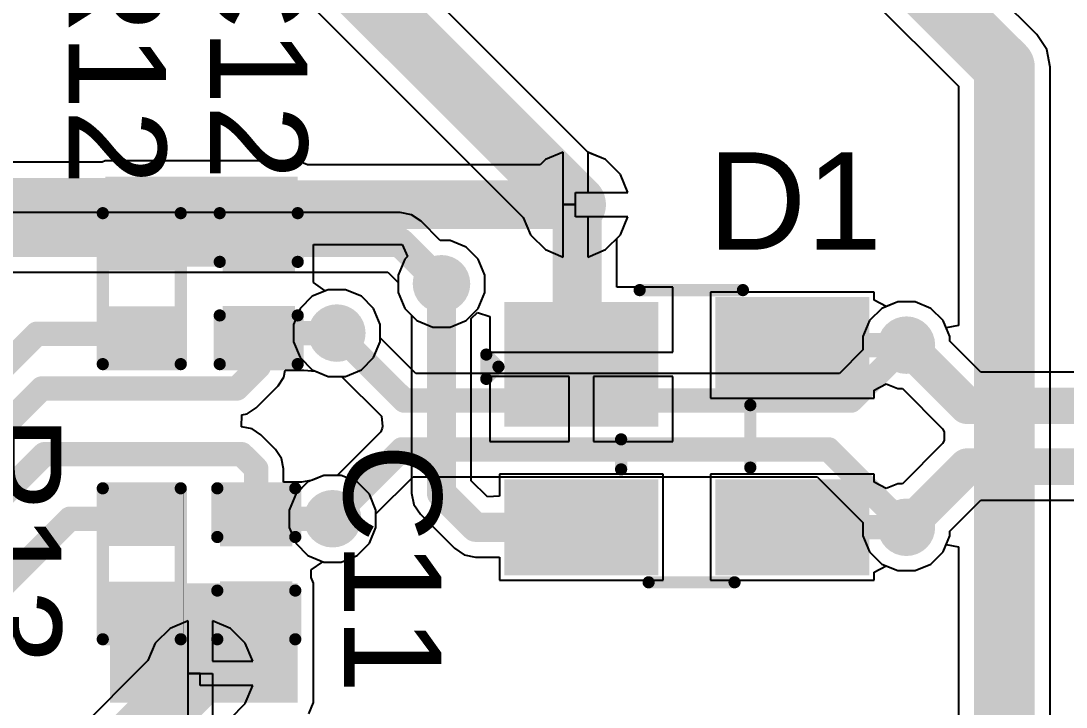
# Model space of a CAD drawing. Header units: millimetres. Extents: x -0.42 to 2.4, y -0.33 to 1.81.
# Drawn here: x 0.3164 to 0.7453, y 0.5601 to 0.842 of the extents above; entities that cross this region are included whole.
import ezdxf

# ---------------------------------------------------------------- set-up
doc = ezdxf.new("R2010")
doc.units = ezdxf.units.MM
doc.header["$MEASUREMENT"] = 0
for name, color, linetype in [('BottomLayer', 5, 'Continuous'), ('BottomSolder', 6, 'Continuous'), ('TopLayer', 1, 'Continuous'), ('TopOverlay', 2, 'Continuous'), ('TopPaste', 8, 'Continuous'), ('TopSolder', 216, 'Continuous'), ('ViaHoleLayer', 16, 'Continuous')]:
    doc.layers.add(name, color=color, linetype=linetype)
doc.styles.add('Arial', font='', dxfattribs={"height": 0.2})
doc.styles.get('Arial').set_extended_font_data('Arial')

# ---------------------------------------------------------------- blocks, each defined once
blk = doc.blocks.new('C___0402_10')
at = {"layer": 'TopLayer'}
for points in [[(-0.0275, -0.0125), (-0.0275, 0.0125), (-0.0095, 0.0125), (-0.0095, -0.0125)], [(0.0095, -0.0125), (0.0095, 0.0125), (0.0275, 0.0125), (0.0275, -0.0125)]]:
    blk.add_hatch(color=1, dxfattribs=at).paths.add_polyline_path(points)
at = {"layer": 'TopPaste'}
for points in [[(-0.0275, -0.0125), (-0.0275, 0.0125), (-0.0095, 0.0125), (-0.0095, -0.0125)], [(0.0095, -0.0125), (0.0095, 0.0125), (0.0275, 0.0125), (0.0275, -0.0125)]]:
    blk.add_hatch(color=8, dxfattribs=at).paths.add_polyline_path(points)
at = {"layer": 'TopSolder'}
for points in [[(-0.02986, -0.01486), (-0.02986, 0.01486), (-0.00714, 0.01486), (-0.00714, -0.01486)], [(0.00714, -0.01486), (0.00714, 0.01486), (0.02986, 0.01486), (0.02986, -0.01486)]]:
    blk.add_hatch(color=216, dxfattribs=at).paths.add_polyline_path(points)
at = {"layer": 'TopOverlay', "const_width": 0.005}
for points in [[(-0.031, 0.016), (-0.031, -0.016)], [(-0.031, 0.016), (-0.011, 0.016)], [(0.011, 0.016), (0.031, 0.016)], [(0.031, 0.016), (0.031, -0.016)], [(-0.031, -0.016), (-0.011, -0.016)], [(0.011, -0.016), (0.031, -0.016)]]:
    blk.add_lwpolyline(points, dxfattribs=at)
at = {"layer": 'TopOverlay', "const_width": 0.0025}
for points in [[(-0.03225, 0.016, 1), (-0.02975, 0.016, 1)], [(-0.03225, 0.016, 1), (-0.02975, 0.016, 1)], [(-0.01225, 0.016, 1), (-0.00975, 0.016, 1)], [(0.00975, 0.016, 1), (0.01225, 0.016, 1)], [(0.02975, 0.016, 1), (0.03225, 0.016, 1)], [(0.02975, 0.016, 1), (0.03225, 0.016, 1)], [(-0.03225, -0.016, 1), (-0.02975, -0.016, 1)], [(-0.03225, -0.016, 1), (-0.02975, -0.016, 1)], [(-0.01225, -0.016, 1), (-0.00975, -0.016, 1)], [(0.00975, -0.016, 1), (0.01225, -0.016, 1)], [(0.02975, -0.016, 1), (0.03225, -0.016, 1)], [(0.02975, -0.016, 1), (0.03225, -0.016, 1)]]:
    blk.add_lwpolyline(points, format="xyb", close=True, dxfattribs=at)
blk = doc.blocks.new('C___0402_11')
at = {"layer": 'TopLayer'}
for points in [[(-0.0275, -0.0125), (-0.0275, 0.0125), (-0.0095, 0.0125), (-0.0095, -0.0125)], [(0.0095, -0.0125), (0.0095, 0.0125), (0.0275, 0.0125), (0.0275, -0.0125)]]:
    blk.add_hatch(color=1, dxfattribs=at).paths.add_polyline_path(points)
at = {"layer": 'TopPaste'}
for points in [[(-0.0275, -0.0125), (-0.0275, 0.0125), (-0.0095, 0.0125), (-0.0095, -0.0125)], [(0.0095, -0.0125), (0.0095, 0.0125), (0.0275, 0.0125), (0.0275, -0.0125)]]:
    blk.add_hatch(color=8, dxfattribs=at).paths.add_polyline_path(points)
at = {"layer": 'TopSolder'}
for points in [[(-0.02986, -0.01486), (-0.02986, 0.01486), (-0.00714, 0.01486), (-0.00714, -0.01486)], [(0.00714, -0.01486), (0.00714, 0.01486), (0.02986, 0.01486), (0.02986, -0.01486)]]:
    blk.add_hatch(color=216, dxfattribs=at).paths.add_polyline_path(points)
at = {"layer": 'TopOverlay', "const_width": 0.005}
for points in [[(-0.031, -0.016), (-0.031, 0.016)], [(-0.011, 0.016), (-0.031, 0.016)], [(0.031, 0.016), (0.011, 0.016)], [(0.031, -0.016), (0.031, 0.016)], [(-0.011, -0.016), (-0.031, -0.016)], [(0.031, -0.016), (0.011, -0.016)]]:
    blk.add_lwpolyline(points, dxfattribs=at)
at = {"layer": 'TopOverlay', "const_width": 0.0025}
for points in [[(-0.03225, 0.016, 1), (-0.02975, 0.016, 1)], [(-0.03225, 0.016, 1), (-0.02975, 0.016, 1)], [(-0.01225, 0.016, 1), (-0.00975, 0.016, 1)], [(0.00975, 0.016, 1), (0.01225, 0.016, 1)], [(0.02975, 0.016, 1), (0.03225, 0.016, 1)], [(0.02975, 0.016, 1), (0.03225, 0.016, 1)], [(-0.03225, -0.016, 1), (-0.02975, -0.016, 1)], [(-0.03225, -0.016, 1), (-0.02975, -0.016, 1)], [(-0.01225, -0.016, 1), (-0.00975, -0.016, 1)], [(0.00975, -0.016, 1), (0.01225, -0.016, 1)], [(0.02975, -0.016, 1), (0.03225, -0.016, 1)], [(0.02975, -0.016, 1), (0.03225, -0.016, 1)]]:
    blk.add_lwpolyline(points, format="xyb", close=True, dxfattribs=at)
blk = doc.blocks.new('R___0402_22')
at = {"layer": 'TopLayer'}
for points in [[(-0.0275, -0.0125), (-0.0275, 0.0125), (-0.0095, 0.0125), (-0.0095, -0.0125)], [(0.0095, -0.0125), (0.0095, 0.0125), (0.0275, 0.0125), (0.0275, -0.0125)]]:
    blk.add_hatch(color=1, dxfattribs=at).paths.add_polyline_path(points)
at = {"layer": 'TopPaste'}
for points in [[(-0.0275, -0.0125), (-0.0275, 0.0125), (-0.0095, 0.0125), (-0.0095, -0.0125)], [(0.0095, -0.0125), (0.0095, 0.0125), (0.0275, 0.0125), (0.0275, -0.0125)]]:
    blk.add_hatch(color=8, dxfattribs=at).paths.add_polyline_path(points)
at = {"layer": 'TopSolder'}
for points in [[(-0.02967, -0.01467), (-0.02967, 0.01467), (-0.00733, 0.01467), (-0.00733, -0.01467)], [(0.00733, -0.01467), (0.00733, 0.01467), (0.02967, 0.01467), (0.02967, -0.01467)]]:
    blk.add_hatch(color=216, dxfattribs=at).paths.add_polyline_path(points)
at = {"layer": 'TopOverlay'}
for points, const_width in [([(-0.031, 0.016), (-0.031, -0.016)], 0.005), ([(-0.031, 0.016), (0.031, 0.016)], 0.005), ([(0.031, 0.016), (0.031, -0.016)], 0.005), ([(-0.031, -0.016), (0.031, -0.016)], 0.005), ([(-0.032, -0.017), (0.032, -0.017)], 0.000127)]:
    blk.add_lwpolyline(points, dxfattribs=dict(at, const_width=const_width))
for points, const_width in [([(-0.03225, 0.016, 1), (-0.02975, 0.016, 1)], 0.0025), ([(-0.03225, 0.016, 1), (-0.02975, 0.016, 1)], 0.0025), ([(0.02975, 0.016, 1), (0.03225, 0.016, 1)], 0.0025), ([(0.02975, 0.016, 1), (0.03225, 0.016, 1)], 0.0025), ([(-0.03225, -0.016, 1), (-0.02975, -0.016, 1)], 0.0025), ([(-0.03225, -0.016, 1), (-0.02975, -0.016, 1)], 0.0025), ([(-0.03203, -0.017, 1), (-0.03197, -0.017, 1)], 0.0000635), ([(0.02975, -0.016, 1), (0.03225, -0.016, 1)], 0.0025), ([(0.02975, -0.016, 1), (0.03225, -0.016, 1)], 0.0025), ([(0.03197, -0.017, 1), (0.03203, -0.017, 1)], 0.0000635)]:
    blk.add_lwpolyline(points, format="xyb", close=True, dxfattribs=dict(at, const_width=const_width))
blk = doc.blocks.new('R___0402_23')
at = {"layer": 'TopLayer'}
for points in [[(-0.0275, -0.0125), (-0.0275, 0.0125), (-0.0095, 0.0125), (-0.0095, -0.0125)], [(0.0095, -0.0125), (0.0095, 0.0125), (0.0275, 0.0125), (0.0275, -0.0125)]]:
    blk.add_hatch(color=1, dxfattribs=at).paths.add_polyline_path(points)
at = {"layer": 'TopPaste'}
for points in [[(-0.0275, -0.0125), (-0.0275, 0.0125), (-0.0095, 0.0125), (-0.0095, -0.0125)], [(0.0095, -0.0125), (0.0095, 0.0125), (0.0275, 0.0125), (0.0275, -0.0125)]]:
    blk.add_hatch(color=8, dxfattribs=at).paths.add_polyline_path(points)
at = {"layer": 'TopSolder'}
for points in [[(-0.02967, -0.01467), (-0.02967, 0.01467), (-0.00733, 0.01467), (-0.00733, -0.01467)], [(0.00733, -0.01467), (0.00733, 0.01467), (0.02967, 0.01467), (0.02967, -0.01467)]]:
    blk.add_hatch(color=216, dxfattribs=at).paths.add_polyline_path(points)
at = {"layer": 'TopOverlay'}
for points, const_width in [([(-0.031, -0.016), (-0.031, 0.016)], 0.005), ([(0.031, 0.016), (-0.031, 0.016)], 0.005), ([(0.031, -0.016), (0.031, 0.016)], 0.005), ([(0.031, -0.016), (-0.031, -0.016)], 0.005), ([(0.032, -0.017), (-0.032, -0.017)], 0.000127)]:
    blk.add_lwpolyline(points, dxfattribs=dict(at, const_width=const_width))
for points, const_width in [([(-0.03225, 0.016, 1), (-0.02975, 0.016, 1)], 0.0025), ([(-0.03225, 0.016, 1), (-0.02975, 0.016, 1)], 0.0025), ([(0.02975, 0.016, 1), (0.03225, 0.016, 1)], 0.0025), ([(0.02975, 0.016, 1), (0.03225, 0.016, 1)], 0.0025), ([(-0.03225, -0.016, 1), (-0.02975, -0.016, 1)], 0.0025), ([(-0.03225, -0.016, 1), (-0.02975, -0.016, 1)], 0.0025), ([(-0.03203, -0.017, 1), (-0.03197, -0.017, 1)], 0.0000635), ([(0.02975, -0.016, 1), (0.03225, -0.016, 1)], 0.0025), ([(0.02975, -0.016, 1), (0.03225, -0.016, 1)], 0.0025), ([(0.03197, -0.017, 1), (0.03203, -0.017, 1)], 0.0000635)]:
    blk.add_lwpolyline(points, format="xyb", close=True, dxfattribs=dict(at, const_width=const_width))
blk = doc.blocks.new('SOT_143_4__39')
at = {"layer": 'TopLayer'}
for points in [[(0.02756, 0.02165), (0.02756, -0.02165), (-0.02756, -0.02165), (-0.02756, 0.02165)], [(0.11417, 0.02362), (0.11417, -0.00787), (0.05906, -0.00787), (0.05906, 0.02362)], [(0.02756, -0.05118), (0.02756, -0.08268), (-0.02756, -0.08268), (-0.02756, -0.05118)], [(0.11417, -0.05118), (0.11417, -0.08268), (0.05906, -0.08268), (0.05906, -0.05118)]]:
    blk.add_hatch(color=1, dxfattribs=at).paths.add_polyline_path(points)
at = {"layer": 'TopPaste'}
for points in [[(0.02756, 0.02165), (0.02756, -0.02165), (-0.02756, -0.02165), (-0.02756, 0.02165)], [(0.11417, 0.02362), (0.11417, -0.00787), (0.05906, -0.00787), (0.05906, 0.02362)], [(0.02756, -0.05118), (0.02756, -0.08268), (-0.02756, -0.08268), (-0.02756, -0.05118)], [(0.11417, -0.05118), (0.11417, -0.08268), (0.05906, -0.08268), (0.05906, -0.05118)]]:
    blk.add_hatch(color=8, dxfattribs=at).paths.add_polyline_path(points)
at = {"layer": 'TopSolder'}
for points in [[(0.11817, 0.02762), (0.11817, -0.01187), (0.05506, -0.01187), (0.05506, 0.02762)], [(0.03156, 0.02565), (0.03156, -0.02565), (-0.03156, -0.02565), (-0.03156, 0.02565)], [(0.03156, -0.04718), (0.03156, -0.08668), (-0.03156, -0.08668), (-0.03156, -0.04718)], [(0.11817, -0.04718), (0.11817, -0.08668), (0.05506, -0.08668), (0.05506, -0.04718)]]:
    blk.add_hatch(color=216, dxfattribs=at).paths.add_polyline_path(points)
at = {"layer": 'TopOverlay', "const_width": 0.005}
for points in [[(0.02394, 0.03047), (0.06632, 0.03047)], [(-0.039, 0.004), (-0.034, -0.001)], [(-0.039, -0.006), (-0.039, 0.004)], [(-0.039, -0.006), (-0.034, -0.001)], [(0.06936, -0.04241), (0.06936, -0.01678)], [(0.01634, -0.04315), (0.01634, -0.03082)], [(0.02762, -0.08953), (0.06289, -0.08953)]]:
    blk.add_lwpolyline(points, dxfattribs=at)
at = {"layer": 'TopOverlay', "const_width": 0.0025}
for points in [[(0.02269, 0.03047, 1), (0.02519, 0.03047, 1)], [(0.06507, 0.03047, 1), (0.06757, 0.03047, 1)], [(-0.04025, 0.004, 1), (-0.03775, 0.004, 1)], [(-0.04025, 0.004, 1), (-0.03775, 0.004, 1)], [(-0.03525, -0.001, 1), (-0.03275, -0.001, 1)], [(-0.03525, -0.001, 1), (-0.03275, -0.001, 1)], [(-0.04025, -0.006, 1), (-0.03775, -0.006, 1)], [(-0.04025, -0.006, 1), (-0.03775, -0.006, 1)], [(0.06811, -0.01678, 1), (0.07061, -0.01678, 1)], [(0.01509, -0.03082, 1), (0.01759, -0.03082, 1)], [(0.01509, -0.04315, 1), (0.01759, -0.04315, 1)], [(0.06811, -0.04241, 1), (0.07061, -0.04241, 1)], [(0.02637, -0.08953, 1), (0.02887, -0.08953, 1)], [(0.06164, -0.08953, 1), (0.06414, -0.08953, 1)]]:
    blk.add_lwpolyline(points, format="xyb", close=True, dxfattribs=at)

msp = doc.modelspace()

# ---------------------------------------------------------------- hatches: boundary and pattern name
at = {"layer": 'BottomLayer'}
h = msp.add_hatch(color=5, dxfattribs=at)
edge = h.paths.add_edge_path()
edge.add_arc((0.544, 0.7665), 0.01181, 0, 360)
h = msp.add_hatch(color=5, dxfattribs=at)
edge = h.paths.add_edge_path()
edge.add_arc((0.489, 0.734), 0.01181, 0, 360)
h = msp.add_hatch(color=5, dxfattribs=at)
edge = h.paths.add_edge_path()
edge.add_arc((0.44605, 0.71375), 0.01181, 0, 360)
h = msp.add_hatch(color=5, dxfattribs=at)
edge = h.paths.add_edge_path()
edge.add_arc((0.6798, 0.7088), 0.01181, 0, 360)
h = msp.add_hatch(color=5, dxfattribs=at)
edge = h.paths.add_edge_path()
edge.add_arc((0.4443, 0.6375), 0.01181, 0, 360)
h = msp.add_hatch(color=5, dxfattribs=at)
edge = h.paths.add_edge_path()
edge.add_arc((0.6798, 0.634), 0.01181, 0, 360)
h = msp.add_hatch(color=5, dxfattribs=at)
edge = h.paths.add_edge_path()
edge.add_arc((0.39, 0.574), 0.01181, 0, 360)
at = {"layer": 'BottomSolder'}
h = msp.add_hatch(color=6, dxfattribs=at)
edge = h.paths.add_edge_path()
edge.add_arc((0.544, 0.7665), 0.00591, 0, 360)
h = msp.add_hatch(color=6, dxfattribs=at)
edge = h.paths.add_edge_path()
edge.add_arc((0.489, 0.734), 0.00591, 0, 360)
h = msp.add_hatch(color=6, dxfattribs=at)
edge = h.paths.add_edge_path()
edge.add_arc((0.44605, 0.71375), 0.00591, 0, 360)
h = msp.add_hatch(color=6, dxfattribs=at)
edge = h.paths.add_edge_path()
edge.add_arc((0.6798, 0.7088), 0.00591, 0, 360)
h = msp.add_hatch(color=6, dxfattribs=at)
edge = h.paths.add_edge_path()
edge.add_arc((0.4443, 0.6375), 0.00591, 0, 360)
h = msp.add_hatch(color=6, dxfattribs=at)
edge = h.paths.add_edge_path()
edge.add_arc((0.6798, 0.634), 0.00591, 0, 360)
h = msp.add_hatch(color=6, dxfattribs=at)
edge = h.paths.add_edge_path()
edge.add_arc((0.39, 0.574), 0.00591, 0, 360)
at = {"layer": 'TopLayer'}
for points in [[(0.213, 0.7525), (0.3635, 0.7525), (0.3635, 0.7775), (0.213, 0.7775)], [(0.351, 0.741), (0.43, 0.741), (0.43, 0.778), (0.351, 0.778)], [(0.353, 0.562), (0.43, 0.562), (0.43, 0.611), (0.353, 0.611)]]:
    msp.add_hatch(color=1, dxfattribs=at).paths.add_polyline_path(points)
h = msp.add_hatch(color=1, dxfattribs=at)
edge = h.paths.add_edge_path()
edge.add_arc((0.544, 0.7665), 0.01181, 0, 360)
h = msp.add_hatch(color=1, dxfattribs=at)
edge = h.paths.add_edge_path()
edge.add_arc((0.489, 0.734), 0.01181, 0, 360)
h = msp.add_hatch(color=1, dxfattribs=at)
edge = h.paths.add_edge_path()
edge.add_arc((0.44605, 0.71375), 0.01181, 0, 360)
h = msp.add_hatch(color=1, dxfattribs=at)
edge = h.paths.add_edge_path()
edge.add_arc((0.6798, 0.7088), 0.01181, 0, 360)
h = msp.add_hatch(color=1, dxfattribs=at)
edge = h.paths.add_edge_path()
edge.add_arc((0.4443, 0.6375), 0.01181, 0, 360)
h = msp.add_hatch(color=1, dxfattribs=at)
edge = h.paths.add_edge_path()
edge.add_arc((0.6798, 0.634), 0.01181, 0, 360)
h = msp.add_hatch(color=1, dxfattribs=at)
edge = h.paths.add_edge_path()
edge.add_arc((0.39, 0.574), 0.01181, 0, 360)
at = {"layer": 'TopSolder'}
h = msp.add_hatch(color=216, dxfattribs=at)
edge = h.paths.add_edge_path()
edge.add_arc((0.544, 0.7665), 0.00591, 0, 360)
h = msp.add_hatch(color=216, dxfattribs=at)
edge = h.paths.add_edge_path()
edge.add_arc((0.489, 0.734), 0.00591, 0, 360)
h = msp.add_hatch(color=216, dxfattribs=at)
edge = h.paths.add_edge_path()
edge.add_arc((0.44605, 0.71375), 0.00591, 0, 360)
h = msp.add_hatch(color=216, dxfattribs=at)
edge = h.paths.add_edge_path()
edge.add_arc((0.6798, 0.7088), 0.00591, 0, 360)
h = msp.add_hatch(color=216, dxfattribs=at)
edge = h.paths.add_edge_path()
edge.add_arc((0.4443, 0.6375), 0.00591, 0, 360)
h = msp.add_hatch(color=216, dxfattribs=at)
edge = h.paths.add_edge_path()
edge.add_arc((0.6798, 0.634), 0.00591, 0, 360)
h = msp.add_hatch(color=216, dxfattribs=at)
edge = h.paths.add_edge_path()
edge.add_arc((0.39, 0.574), 0.00591, 0, 360)
at = {"layer": 'ViaHoleLayer'}
h = msp.add_hatch(color=16, dxfattribs=at)
edge = h.paths.add_edge_path()
edge.add_arc((0.544, 0.7665), 0.00591, 0, 360)
h = msp.add_hatch(color=16, dxfattribs=at)
edge = h.paths.add_edge_path()
edge.add_arc((0.489, 0.734), 0.00591, 0, 360)
h = msp.add_hatch(color=16, dxfattribs=at)
edge = h.paths.add_edge_path()
edge.add_arc((0.44605, 0.71375), 0.00591, 0, 360)
h = msp.add_hatch(color=16, dxfattribs=at)
edge = h.paths.add_edge_path()
edge.add_arc((0.6798, 0.7088), 0.00591, 0, 360)
h = msp.add_hatch(color=16, dxfattribs=at)
edge = h.paths.add_edge_path()
edge.add_arc((0.4443, 0.6375), 0.00591, 0, 360)
h = msp.add_hatch(color=16, dxfattribs=at)
edge = h.paths.add_edge_path()
edge.add_arc((0.6798, 0.634), 0.00591, 0, 360)
h = msp.add_hatch(color=16, dxfattribs=at)
edge = h.paths.add_edge_path()
edge.add_arc((0.39, 0.574), 0.00591, 0, 360)

# ---------------------------------------------------------------- linework, layer by layer
at = {"layer": 'BottomLayer'}
for p, q in [((0.73334, 0.83634), (0.65218, 0.9175)), ((0.62224, 0.89408), (0.70114, 0.81519)), ((0.54924, 0.78794), (0.46586, 0.87131)), ((0.43366, 0.85016), (0.52256, 0.76126)), ((0.73743, 0.83022), (0.73334, 0.83634)), ((0.73886, 0.823), (0.73743, 0.83022)), ((0.73886, 0.422), (0.73886, 0.823)), ((0.70114, 0.81519), (0.70114, 0.71691)), ((0.55635, 0.78499), (0.54924, 0.78794)), ((0.56249, 0.77886), (0.55635, 0.78499)), ((0.56554, 0.7715), (0.56249, 0.77886)), ((0.544, 0.7665), (0.544, 0.7715)), ((0.544, 0.7715), (0.56554, 0.7715)), ((0.539, 0.74496), (0.539, 0.7665)), ((0.539, 0.7665), (0.544, 0.7665)), ((0.472, 0.76324), (0.297, 0.76324)), ((0.47668, 0.7623), (0.472, 0.76324)), ((0.48065, 0.75965), (0.47668, 0.7623)), ((0.48849, 0.75181), (0.48065, 0.75965)), ((0.52256, 0.76126), (0.52551, 0.75415)), ((0.56554, 0.7615), (0.549, 0.7615)), ((0.549, 0.7615), (0.549, 0.74496)), ((0.56249, 0.75415), (0.56554, 0.7615)), ((0.49254, 0.75181), (0.48849, 0.75181)), ((0.49909, 0.7491), (0.49254, 0.75181)), ((0.52551, 0.75415), (0.53165, 0.74801)), ((0.55635, 0.74801), (0.56249, 0.75415)), ((0.5041, 0.74409), (0.49909, 0.7491)), ((0.53165, 0.74801), (0.539, 0.74496)), ((0.549, 0.74496), (0.55635, 0.74801)), ((0.50681, 0.73754), (0.5041, 0.74409)), ((0.30207, 0.73876), (0.46693, 0.73876)), ((0.46693, 0.73876), (0.47119, 0.73451)), ((0.47119, 0.73451), (0.47119, 0.73046)), ((0.50681, 0.73046), (0.50681, 0.73754)), ((0.44251, 0.73156), (0.43596, 0.72885)), ((0.4496, 0.73156), (0.44251, 0.73156)), ((0.45614, 0.72885), (0.4496, 0.73156)), ((0.47119, 0.73046), (0.4739, 0.72391)), ((0.5041, 0.72391), (0.50681, 0.73046)), ((0.43596, 0.72885), (0.43095, 0.72384)), ((0.46115, 0.72384), (0.45614, 0.72885)), ((0.67626, 0.72661), (0.66971, 0.7239)), ((0.68335, 0.72661), (0.67626, 0.72661)), ((0.68989, 0.7239), (0.68335, 0.72661)), ((0.43095, 0.72384), (0.42824, 0.71729)), ((0.46386, 0.71729), (0.46115, 0.72384)), ((0.4739, 0.72391), (0.47891, 0.7189)), ((0.49909, 0.7189), (0.5041, 0.72391)), ((0.66971, 0.7239), (0.6647, 0.71889)), ((0.6949, 0.71889), (0.68989, 0.7239)), ((0.42824, 0.71729), (0.42824, 0.71021)), ((0.46386, 0.7118), (0.46386, 0.71729)), ((0.47891, 0.7189), (0.48546, 0.71619)), ((0.49254, 0.71619), (0.49909, 0.7189)), ((0.6647, 0.71889), (0.66199, 0.71235)), ((0.69614, 0.71591), (0.6949, 0.71889)), ((0.70114, 0.71691), (0.69614, 0.71591)), ((0.48546, 0.71619), (0.49254, 0.71619)), ((0.66199, 0.71235), (0.66199, 0.70685)), ((0.42824, 0.71021), (0.43095, 0.70366)), ((0.47845, 0.69722), (0.46386, 0.7118)), ((0.43095, 0.70366), (0.43596, 0.69865)), ((0.66199, 0.70685), (0.65235, 0.69722)), ((0.43596, 0.69865), (0.44251, 0.69594)), ((0.44251, 0.69594), (0.448, 0.69594)), ((0.448, 0.69594), (0.46435, 0.67959)), ((0.65235, 0.69722), (0.47845, 0.69722)), ((0.46435, 0.67959), (0.46474, 0.67535)), ((0.46467, 0.67467), (0.46415, 0.67321)), ((0.46474, 0.67535), (0.46467, 0.67467)), ((0.46415, 0.67321), (0.44625, 0.65531)), ((0.43421, 0.6526), (0.4292, 0.64759)), ((0.44076, 0.65531), (0.43421, 0.6526)), ((0.44625, 0.65531), (0.44076, 0.65531)), ((0.46211, 0.63945), (0.47745, 0.65478)), ((0.47745, 0.65478), (0.64316, 0.65478)), ((0.64316, 0.65478), (0.66199, 0.63595)), ((0.4292, 0.64759), (0.42649, 0.64104)), ((0.42649, 0.64104), (0.42649, 0.63396)), ((0.46211, 0.63396), (0.46211, 0.63945)), ((0.66199, 0.63595), (0.66199, 0.63046)), ((0.42649, 0.63396), (0.4292, 0.62741)), ((0.4594, 0.62741), (0.46211, 0.63396)), ((0.4292, 0.62741), (0.43421, 0.6224)), ((0.45439, 0.6224), (0.4594, 0.62741)), ((0.66199, 0.63046), (0.6647, 0.62391)), ((0.6949, 0.62391), (0.69614, 0.62689)), ((0.69614, 0.62689), (0.70114, 0.6259)), ((0.43421, 0.6224), (0.44076, 0.61969)), ((0.44785, 0.61969), (0.45439, 0.6224)), ((0.6647, 0.62391), (0.66971, 0.6189)), ((0.68989, 0.6189), (0.6949, 0.62391)), ((0.70114, 0.6259), (0.70114, 0.42981)), ((0.44076, 0.61969), (0.44785, 0.61969)), ((0.66971, 0.6189), (0.67626, 0.61619)), ((0.68335, 0.61619), (0.68989, 0.6189)), ((0.67626, 0.61619), (0.68335, 0.61619)), ((0.37765, 0.59249), (0.37151, 0.58635)), ((0.385, 0.59554), (0.37765, 0.59249)), ((0.385, 0.574), (0.385, 0.59554)), ((0.40235, 0.59249), (0.395, 0.59554)), ((0.395, 0.59554), (0.395, 0.579)), ((0.40849, 0.58635), (0.40235, 0.59249)), ((0.37151, 0.58635), (0.36856, 0.57924)), ((0.41154, 0.579), (0.40849, 0.58635)), ((0.36856, 0.57924), (0.28166, 0.49234)), ((0.395, 0.579), (0.41154, 0.579)), ((0.39, 0.574), (0.385, 0.574)), ((0.39, 0.569), (0.39, 0.574)), ((0.41154, 0.569), (0.39, 0.569)), ((0.40849, 0.56165), (0.41154, 0.569)), ((0.40235, 0.55551), (0.40849, 0.56165))]:
    msp.add_line(p, q, dxfattribs=at)
for points, const_width in [([(0.63006, 0.91294), (0.72, 0.823)], 0.025), ([(0.447, 0.8635), (0.544, 0.7665)], 0.025), ([(0.72, 0.422), (0.72, 0.823)], 0.025), ([(0.297, 0.751), (0.472, 0.751)], 0.012), ([(0.472, 0.751), (0.489, 0.734)], 0.012), ([(0.44605, 0.71375), (0.4738, 0.686)], 0.01), ([(0.657, 0.686), (0.6798, 0.7088)], 0.01), ([(0.4738, 0.686), (0.657, 0.686)], 0.01), ([(0.4443, 0.6375), (0.4728, 0.666)], 0.01), ([(0.4728, 0.666), (0.6478, 0.666)], 0.01), ([(0.6478, 0.666), (0.6798, 0.634)], 0.01), ([(0.295, 0.479), (0.39, 0.574)], 0.025)]:
    msp.add_lwpolyline(points, dxfattribs=dict(at, const_width=const_width))
for points, const_width in [([(0.71375, 0.823, 1), (0.72625, 0.823, 1)], 0.0125), ([(0.71375, 0.823, 1), (0.72625, 0.823, 1)], 0.0125), ([(0.53775, 0.7665, 1), (0.55025, 0.7665, 1)], 0.0125), ([(0.469, 0.751, 1), (0.475, 0.751, 1)], 0.006), ([(0.469, 0.751, 1), (0.475, 0.751, 1)], 0.006), ([(0.486, 0.734, 1), (0.492, 0.734, 1)], 0.006), ([(0.44355, 0.71375, 1), (0.44855, 0.71375, 1)], 0.005), ([(0.6773, 0.7088, 1), (0.6823, 0.7088, 1)], 0.005), ([(0.4713, 0.686, 1), (0.4763, 0.686, 1)], 0.005), ([(0.4713, 0.686, 1), (0.4763, 0.686, 1)], 0.005), ([(0.6545, 0.686, 1), (0.6595, 0.686, 1)], 0.005), ([(0.6545, 0.686, 1), (0.6595, 0.686, 1)], 0.005), ([(0.4703, 0.666, 1), (0.4753, 0.666, 1)], 0.005), ([(0.4703, 0.666, 1), (0.4753, 0.666, 1)], 0.005), ([(0.6453, 0.666, 1), (0.6503, 0.666, 1)], 0.005), ([(0.6453, 0.666, 1), (0.6503, 0.666, 1)], 0.005), ([(0.4418, 0.6375, 1), (0.4468, 0.6375, 1)], 0.005), ([(0.6773, 0.634, 1), (0.6823, 0.634, 1)], 0.005), ([(0.38375, 0.574, 1), (0.39625, 0.574, 1)], 0.0125)]:
    msp.add_lwpolyline(points, format="xyb", close=True, dxfattribs=dict(at, const_width=const_width))
at = {"layer": 'TopLayer'}
for p, q in [((0.53165, 0.78499), (0.52947, 0.78281)), ((0.539, 0.78804), (0.53165, 0.78499)), ((0.539, 0.7665), (0.539, 0.78804)), ((0.55635, 0.78499), (0.549, 0.78804)), ((0.549, 0.78804), (0.549, 0.7715)), ((0.56249, 0.77886), (0.55635, 0.78499)), ((0.34978, 0.78399), (0.26984, 0.78399)), ((0.351, 0.78449), (0.34978, 0.78399)), ((0.43, 0.78449), (0.351, 0.78449)), ((0.43406, 0.78281), (0.43, 0.78449)), ((0.52947, 0.78281), (0.43406, 0.78281)), ((0.56554, 0.7715), (0.56249, 0.77886)), ((0.549, 0.7715), (0.56554, 0.7715)), ((0.544, 0.7665), (0.539, 0.7665)), ((0.544, 0.7615), (0.544, 0.7665)), ((0.56554, 0.7615), (0.544, 0.7615)), ((0.56249, 0.75415), (0.56554, 0.7615)), ((0.56101, 0.75266), (0.56249, 0.75415)), ((0.56101, 0.73258), (0.56101, 0.75266)), ((0.4365, 0.73448), (0.4365, 0.75019)), ((0.4365, 0.75019), (0.47293, 0.75019)), ((0.47293, 0.75019), (0.475, 0.74519)), ((0.4739, 0.74409), (0.47119, 0.73754)), ((0.475, 0.74519), (0.4739, 0.74409)), ((0.44132, 0.73107), (0.4365, 0.73448)), ((0.47119, 0.73754), (0.47119, 0.73046)), ((0.44251, 0.73156), (0.44132, 0.73107)), ((0.4496, 0.73156), (0.44251, 0.73156)), ((0.45614, 0.72885), (0.4496, 0.73156)), ((0.47119, 0.73046), (0.4739, 0.72391)), ((0.58394, 0.73258), (0.56101, 0.73258)), ((0.58394, 0.70593), (0.58394, 0.73258)), ((0.66656, 0.73055), (0.59944, 0.73055)), ((0.59944, 0.73055), (0.59944, 0.68706)), ((0.66656, 0.72728), (0.66656, 0.73055)), ((0.46115, 0.72384), (0.45614, 0.72885)), ((0.67156, 0.72467), (0.66656, 0.72728)), ((0.67626, 0.72661), (0.67156, 0.72467)), ((0.68335, 0.72661), (0.67626, 0.72661)), ((0.68989, 0.7239), (0.68335, 0.72661)), ((0.46386, 0.71729), (0.46115, 0.72384)), ((0.4739, 0.72391), (0.47676, 0.72105)), ((0.47676, 0.72105), (0.47676, 0.648)), ((0.50124, 0.71977), (0.50383, 0.72225)), ((0.50383, 0.72225), (0.50883, 0.72052)), ((0.6949, 0.71889), (0.68989, 0.7239)), ((0.46386, 0.71021), (0.46386, 0.71729)), ((0.50124, 0.65307), (0.50124, 0.71977)), ((0.50883, 0.72052), (0.50883, 0.70593)), ((0.69761, 0.71235), (0.6949, 0.71889)), ((0.69761, 0.71046), (0.69761, 0.71235)), ((0.46115, 0.70366), (0.46386, 0.71021)), ((0.71041, 0.69767), (0.69761, 0.71046)), ((0.45614, 0.69865), (0.46115, 0.70366)), ((0.50883, 0.70593), (0.54639, 0.70593)), ((0.54639, 0.70593), (0.58394, 0.70593)), ((0.42193, 0.69207), (0.42436, 0.69571)), ((0.42436, 0.69571), (0.42492, 0.6985)), ((0.42492, 0.6985), (0.4325, 0.6985)), ((0.4325, 0.6985), (0.4325, 0.6985)), ((0.4325, 0.6985), (0.43733, 0.69809)), ((0.43733, 0.69809), (0.44251, 0.69594)), ((0.44251, 0.69594), (0.4496, 0.69594)), ((0.4496, 0.69594), (0.45614, 0.69865)), ((0.54139, 0.69593), (0.50883, 0.69593)), ((0.50883, 0.69593), (0.50883, 0.66928)), ((0.54139, 0.66928), (0.54139, 0.69593)), ((0.58394, 0.69593), (0.55139, 0.69593)), ((0.55139, 0.69593), (0.55139, 0.66928)), ((0.58394, 0.66928), (0.58394, 0.69593)), ((1.0342, 0.69767), (0.71041, 0.69767)), ((0.41293, 0.68307), (0.42193, 0.69207)), ((0.42193, 0.69207), (0.42193, 0.69207)), ((0.66656, 0.69033), (0.67156, 0.69294)), ((0.67156, 0.69294), (0.67626, 0.69099)), ((0.67626, 0.69099), (0.67815, 0.69099)), ((0.67815, 0.69099), (0.69468, 0.67446)), ((0.59944, 0.68706), (0.66656, 0.68706)), ((0.66656, 0.68706), (0.66656, 0.69033)), ((0.40929, 0.68064), (0.41293, 0.68307)), ((0.407, 0.67522), (0.40705, 0.68019)), ((0.40705, 0.68019), (0.40929, 0.68064)), ((0.41129, 0.67436), (0.407, 0.67522)), ((0.407, 0.67522), (0.407, 0.67522)), ((0.41493, 0.67193), (0.41129, 0.67436)), ((0.69468, 0.67446), (0.69537, 0.67319)), ((0.42093, 0.66593), (0.41493, 0.67193)), ((0.50883, 0.66928), (0.54139, 0.66928)), ((0.55139, 0.66928), (0.58394, 0.66928)), ((0.69537, 0.66962), (0.69468, 0.66835)), ((0.69537, 0.67319), (0.69537, 0.66962)), ((0.42336, 0.66229), (0.42093, 0.66593)), ((0.42093, 0.66593), (0.42093, 0.66593)), ((0.69468, 0.66835), (0.67815, 0.65181)), ((0.42422, 0.658), (0.42336, 0.66229)), ((0.42422, 0.6525), (0.42422, 0.658)), ((0.42422, 0.658), (0.42422, 0.658)), ((0.4315, 0.6525), (0.42422, 0.6525)), ((0.43613, 0.65339), (0.4315, 0.6525)), ((0.4315, 0.6525), (0.4315, 0.6525)), ((0.4315, 0.6525), (0.4315, 0.6525)), ((0.44076, 0.65531), (0.43613, 0.65339)), ((0.44785, 0.65531), (0.44076, 0.65531)), ((0.45439, 0.6526), (0.44785, 0.65531)), ((0.4594, 0.64759), (0.45439, 0.6526)), ((0.50783, 0.64648), (0.50124, 0.65307)), ((0.57994, 0.65575), (0.51283, 0.65575)), ((0.51283, 0.65575), (0.51283, 0.64682)), ((0.57994, 0.61225), (0.57994, 0.65575)), ((0.66656, 0.65575), (0.59944, 0.65575)), ((0.59944, 0.65575), (0.59944, 0.61225)), ((0.66656, 0.65248), (0.66656, 0.65575)), ((0.67156, 0.64986), (0.66656, 0.65248)), ((0.47676, 0.648), (0.4777, 0.64332)), ((0.67626, 0.65181), (0.67156, 0.64986)), ((0.67815, 0.65181), (0.67626, 0.65181)), ((0.46211, 0.64104), (0.4594, 0.64759)), ((0.51283, 0.64682), (0.50783, 0.64648)), ((0.69761, 0.63235), (0.71041, 0.64514)), ((0.71041, 0.64514), (0.90622, 0.64514)), ((0.46211, 0.63396), (0.46211, 0.64104)), ((0.4777, 0.64332), (0.48035, 0.63935)), ((0.48035, 0.63935), (0.49435, 0.62535)), ((0.4594, 0.62741), (0.46211, 0.63396)), ((0.69761, 0.63046), (0.69761, 0.63235)), ((0.45439, 0.6224), (0.4594, 0.62741)), ((0.6949, 0.62391), (0.69761, 0.63046)), ((0.44785, 0.61969), (0.45439, 0.6224)), ((0.49435, 0.62535), (0.49832, 0.6227)), ((0.49832, 0.6227), (0.503, 0.62176)), ((0.68989, 0.6189), (0.6949, 0.62391)), ((0.4355, 0.61646), (0.44035, 0.61986)), ((0.44035, 0.61986), (0.44076, 0.61969)), ((0.44076, 0.61969), (0.44785, 0.61969)), ((0.503, 0.62176), (0.51283, 0.62176)), ((0.51283, 0.62176), (0.51283, 0.61225)), ((0.66656, 0.61552), (0.67156, 0.61814)), ((0.67156, 0.61814), (0.67626, 0.61619)), ((0.68335, 0.61619), (0.68989, 0.6189)), ((0.4355, 0.6134), (0.4355, 0.61646)), ((0.43649, 0.611), (0.4355, 0.6134)), ((0.66656, 0.61225), (0.66656, 0.61552)), ((0.67626, 0.61619), (0.68335, 0.61619)), ((0.43649, 0.562), (0.43649, 0.611)), ((0.51283, 0.61225), (0.57994, 0.61225)), ((0.59944, 0.61225), (0.66656, 0.61225)), ((0.385, 0.55133), (0.385, 0.574)), ((0.385, 0.574), (0.395, 0.574)), ((0.395, 0.574), (0.395, 0.54954)), ((0.43459, 0.55741), (0.43649, 0.562))]:
    msp.add_line(p, q, dxfattribs=at)
for points, const_width in [([(0.389, 0.7665), (0.544, 0.7665)], 0.02), ([(0.544, 0.7665), (0.54469, 0.76581)], 0.02), ([(0.38722, 0.76472), (0.389, 0.7665)], 0.012), ([(0.54469, 0.70358), (0.54469, 0.76581)], 0.02), ([(0.3635, 0.753), (0.366, 0.7505)], 0.012), ([(0.489, 0.648), (0.489, 0.734)], 0.012), ([(0.29745, 0.68795), (0.323, 0.7135)], 0.01), ([(0.323, 0.7135), (0.366, 0.7135)], 0.01), ([(0.414, 0.7), (0.414, 0.7135)], 0.01), ([(0.414, 0.7135), (0.41475, 0.71275)], 0.01), ([(0.41475, 0.71375), (0.44605, 0.71375)], 0.01), ([(0.54422, 0.7031), (0.54469, 0.70358)], 0.02), ([(0.54422, 0.7031), (0.54639, 0.70093)], 0.02), ([(0.633, 0.7088), (0.6798, 0.7088)], 0.01), ([(0.6798, 0.7088), (0.7047, 0.6839)], 0.015), ([(0.405, 0.691), (0.414, 0.7)], 0.01), ([(0.30226, 0.66826), (0.325, 0.691)], 0.01), ([(0.325, 0.691), (0.405, 0.691)], 0.01), ([(0.7047, 0.6839), (1.0399, 0.6839)], 0.015), ([(0.2712, 0.6092), (0.326, 0.664)], 0.01), ([(0.327, 0.664), (0.407, 0.664)], 0.01), ([(0.407, 0.664), (0.413, 0.658)], 0.01), ([(0.6798, 0.634), (0.7047, 0.6589)], 0.015), ([(0.7047, 0.6589), (0.87748, 0.6589)], 0.015), ([(0.413, 0.6375), (0.413, 0.658)], 0.01), ([(0.489, 0.648), (0.503, 0.634)], 0.012), ([(0.26883, 0.56983), (0.3365, 0.6375)], 0.01), ([(0.3365, 0.6375), (0.366, 0.6375)], 0.01), ([(0.413, 0.6375), (0.4443, 0.6375)], 0.01), ([(0.503, 0.634), (0.54639, 0.634)], 0.012), ([(0.633, 0.634), (0.6798, 0.634)], 0.01)]:
    msp.add_lwpolyline(points, dxfattribs=dict(at, const_width=const_width))
for points, const_width in [([(0.384, 0.7665, 1), (0.394, 0.7665, 1)], 0.01), ([(0.539, 0.7665, 1), (0.549, 0.7665, 1)], 0.01), ([(0.539, 0.7665, 1), (0.549, 0.7665, 1)], 0.01), ([(0.386, 0.7665, 1), (0.392, 0.7665, 1)], 0.006), ([(0.53969, 0.76581, 1), (0.54969, 0.76581, 1)], 0.01), ([(0.53969, 0.76581, 1), (0.54969, 0.76581, 1)], 0.01), ([(0.38422, 0.76472, 1), (0.39022, 0.76472, 1)], 0.006), ([(0.3605, 0.753, 1), (0.3665, 0.753, 1)], 0.006), ([(0.363, 0.7505, 1), (0.369, 0.7505, 1)], 0.006), ([(0.486, 0.734, 1), (0.492, 0.734, 1)], 0.006), ([(0.3205, 0.7135, 1), (0.3255, 0.7135, 1)], 0.005), ([(0.3205, 0.7135, 1), (0.3255, 0.7135, 1)], 0.005), ([(0.3635, 0.7135, 1), (0.3685, 0.7135, 1)], 0.005), ([(0.4115, 0.7135, 1), (0.4165, 0.7135, 1)], 0.005), ([(0.4115, 0.7135, 1), (0.4165, 0.7135, 1)], 0.005), ([(0.41225, 0.71375, 1), (0.41725, 0.71375, 1)], 0.005), ([(0.41225, 0.71275, 1), (0.41725, 0.71275, 1)], 0.005), ([(0.44355, 0.71375, 1), (0.44855, 0.71375, 1)], 0.005), ([(0.53922, 0.7031, 1), (0.54922, 0.7031, 1)], 0.01), ([(0.53922, 0.7031, 1), (0.54922, 0.7031, 1)], 0.01), ([(0.53969, 0.70358, 1), (0.54969, 0.70358, 1)], 0.01), ([(0.53969, 0.70358, 1), (0.54969, 0.70358, 1)], 0.01), ([(0.6305, 0.7088, 1), (0.6355, 0.7088, 1)], 0.005), ([(0.67605, 0.7088, 1), (0.68355, 0.7088, 1)], 0.0075), ([(0.6773, 0.7088, 1), (0.6823, 0.7088, 1)], 0.005), ([(0.54139, 0.70093, 1), (0.55139, 0.70093, 1)], 0.01), ([(0.4115, 0.7, 1), (0.4165, 0.7, 1)], 0.005), ([(0.4115, 0.7, 1), (0.4165, 0.7, 1)], 0.005), ([(0.3225, 0.691, 1), (0.3275, 0.691, 1)], 0.005), ([(0.3225, 0.691, 1), (0.3275, 0.691, 1)], 0.005), ([(0.4025, 0.691, 1), (0.4075, 0.691, 1)], 0.005), ([(0.4025, 0.691, 1), (0.4075, 0.691, 1)], 0.005), ([(0.70095, 0.6839, 1), (0.70845, 0.6839, 1)], 0.0075), ([(0.70095, 0.6839, 1), (0.70845, 0.6839, 1)], 0.0075), ([(0.3235, 0.664, 1), (0.3285, 0.664, 1)], 0.005), ([(0.3245, 0.664, 1), (0.3295, 0.664, 1)], 0.005), ([(0.4045, 0.664, 1), (0.4095, 0.664, 1)], 0.005), ([(0.4045, 0.664, 1), (0.4095, 0.664, 1)], 0.005), ([(0.70095, 0.6589, 1), (0.70845, 0.6589, 1)], 0.0075), ([(0.70095, 0.6589, 1), (0.70845, 0.6589, 1)], 0.0075), ([(0.4105, 0.658, 1), (0.4155, 0.658, 1)], 0.005), ([(0.4105, 0.658, 1), (0.4155, 0.658, 1)], 0.005), ([(0.486, 0.648, 1), (0.492, 0.648, 1)], 0.006), ([(0.486, 0.648, 1), (0.492, 0.648, 1)], 0.006), ([(0.334, 0.6375, 1), (0.339, 0.6375, 1)], 0.005), ([(0.334, 0.6375, 1), (0.339, 0.6375, 1)], 0.005), ([(0.3635, 0.6375, 1), (0.3685, 0.6375, 1)], 0.005), ([(0.4105, 0.6375, 1), (0.4155, 0.6375, 1)], 0.005), ([(0.4105, 0.6375, 1), (0.4155, 0.6375, 1)], 0.005), ([(0.4418, 0.6375, 1), (0.4468, 0.6375, 1)], 0.005), ([(0.5, 0.634, 1), (0.506, 0.634, 1)], 0.006), ([(0.5, 0.634, 1), (0.506, 0.634, 1)], 0.006), ([(0.54339, 0.634, 1), (0.54939, 0.634, 1)], 0.006), ([(0.67605, 0.634, 1), (0.68355, 0.634, 1)], 0.0075), ([(0.6305, 0.634, 1), (0.6355, 0.634, 1)], 0.005), ([(0.6773, 0.634, 1), (0.6823, 0.634, 1)], 0.005)]:
    msp.add_lwpolyline(points, format="xyb", close=True, dxfattribs=dict(at, const_width=const_width))

# ---------------------------------------------------------------- block references
for name, p, rotation in [('R___0402_23', (0.366, 0.732), 270), ('C___0402_10', (0.414, 0.732), 90), ('R___0402_22', (0.366, 0.619), 90), ('C___0402_11', (0.413, 0.619), 270)]:
    msp.add_blockref(name, p, dxfattribs=dict(rotation=rotation))
msp.add_blockref('SOT_143_4__39', (0.54639, 0.70093))

# ---------------------------------------------------------------- texts
at = {"layer": 'TopOverlay', "style": 'Arial'}
for s, p in [('C12', (0.39401, 0.87898)), ('R12', (0.33601, 0.87698)), ('R13', (0.29301, 0.67998)), ('C11', (0.44901, 0.66832))]:
    msp.add_text(s, height=0.04, rotation=270, dxfattribs=at).set_placement(p)
msp.add_text('D1', height=0.04, dxfattribs=at).set_placement((0.59834, 0.74801))

doc.saveas('drawing.dxf')
